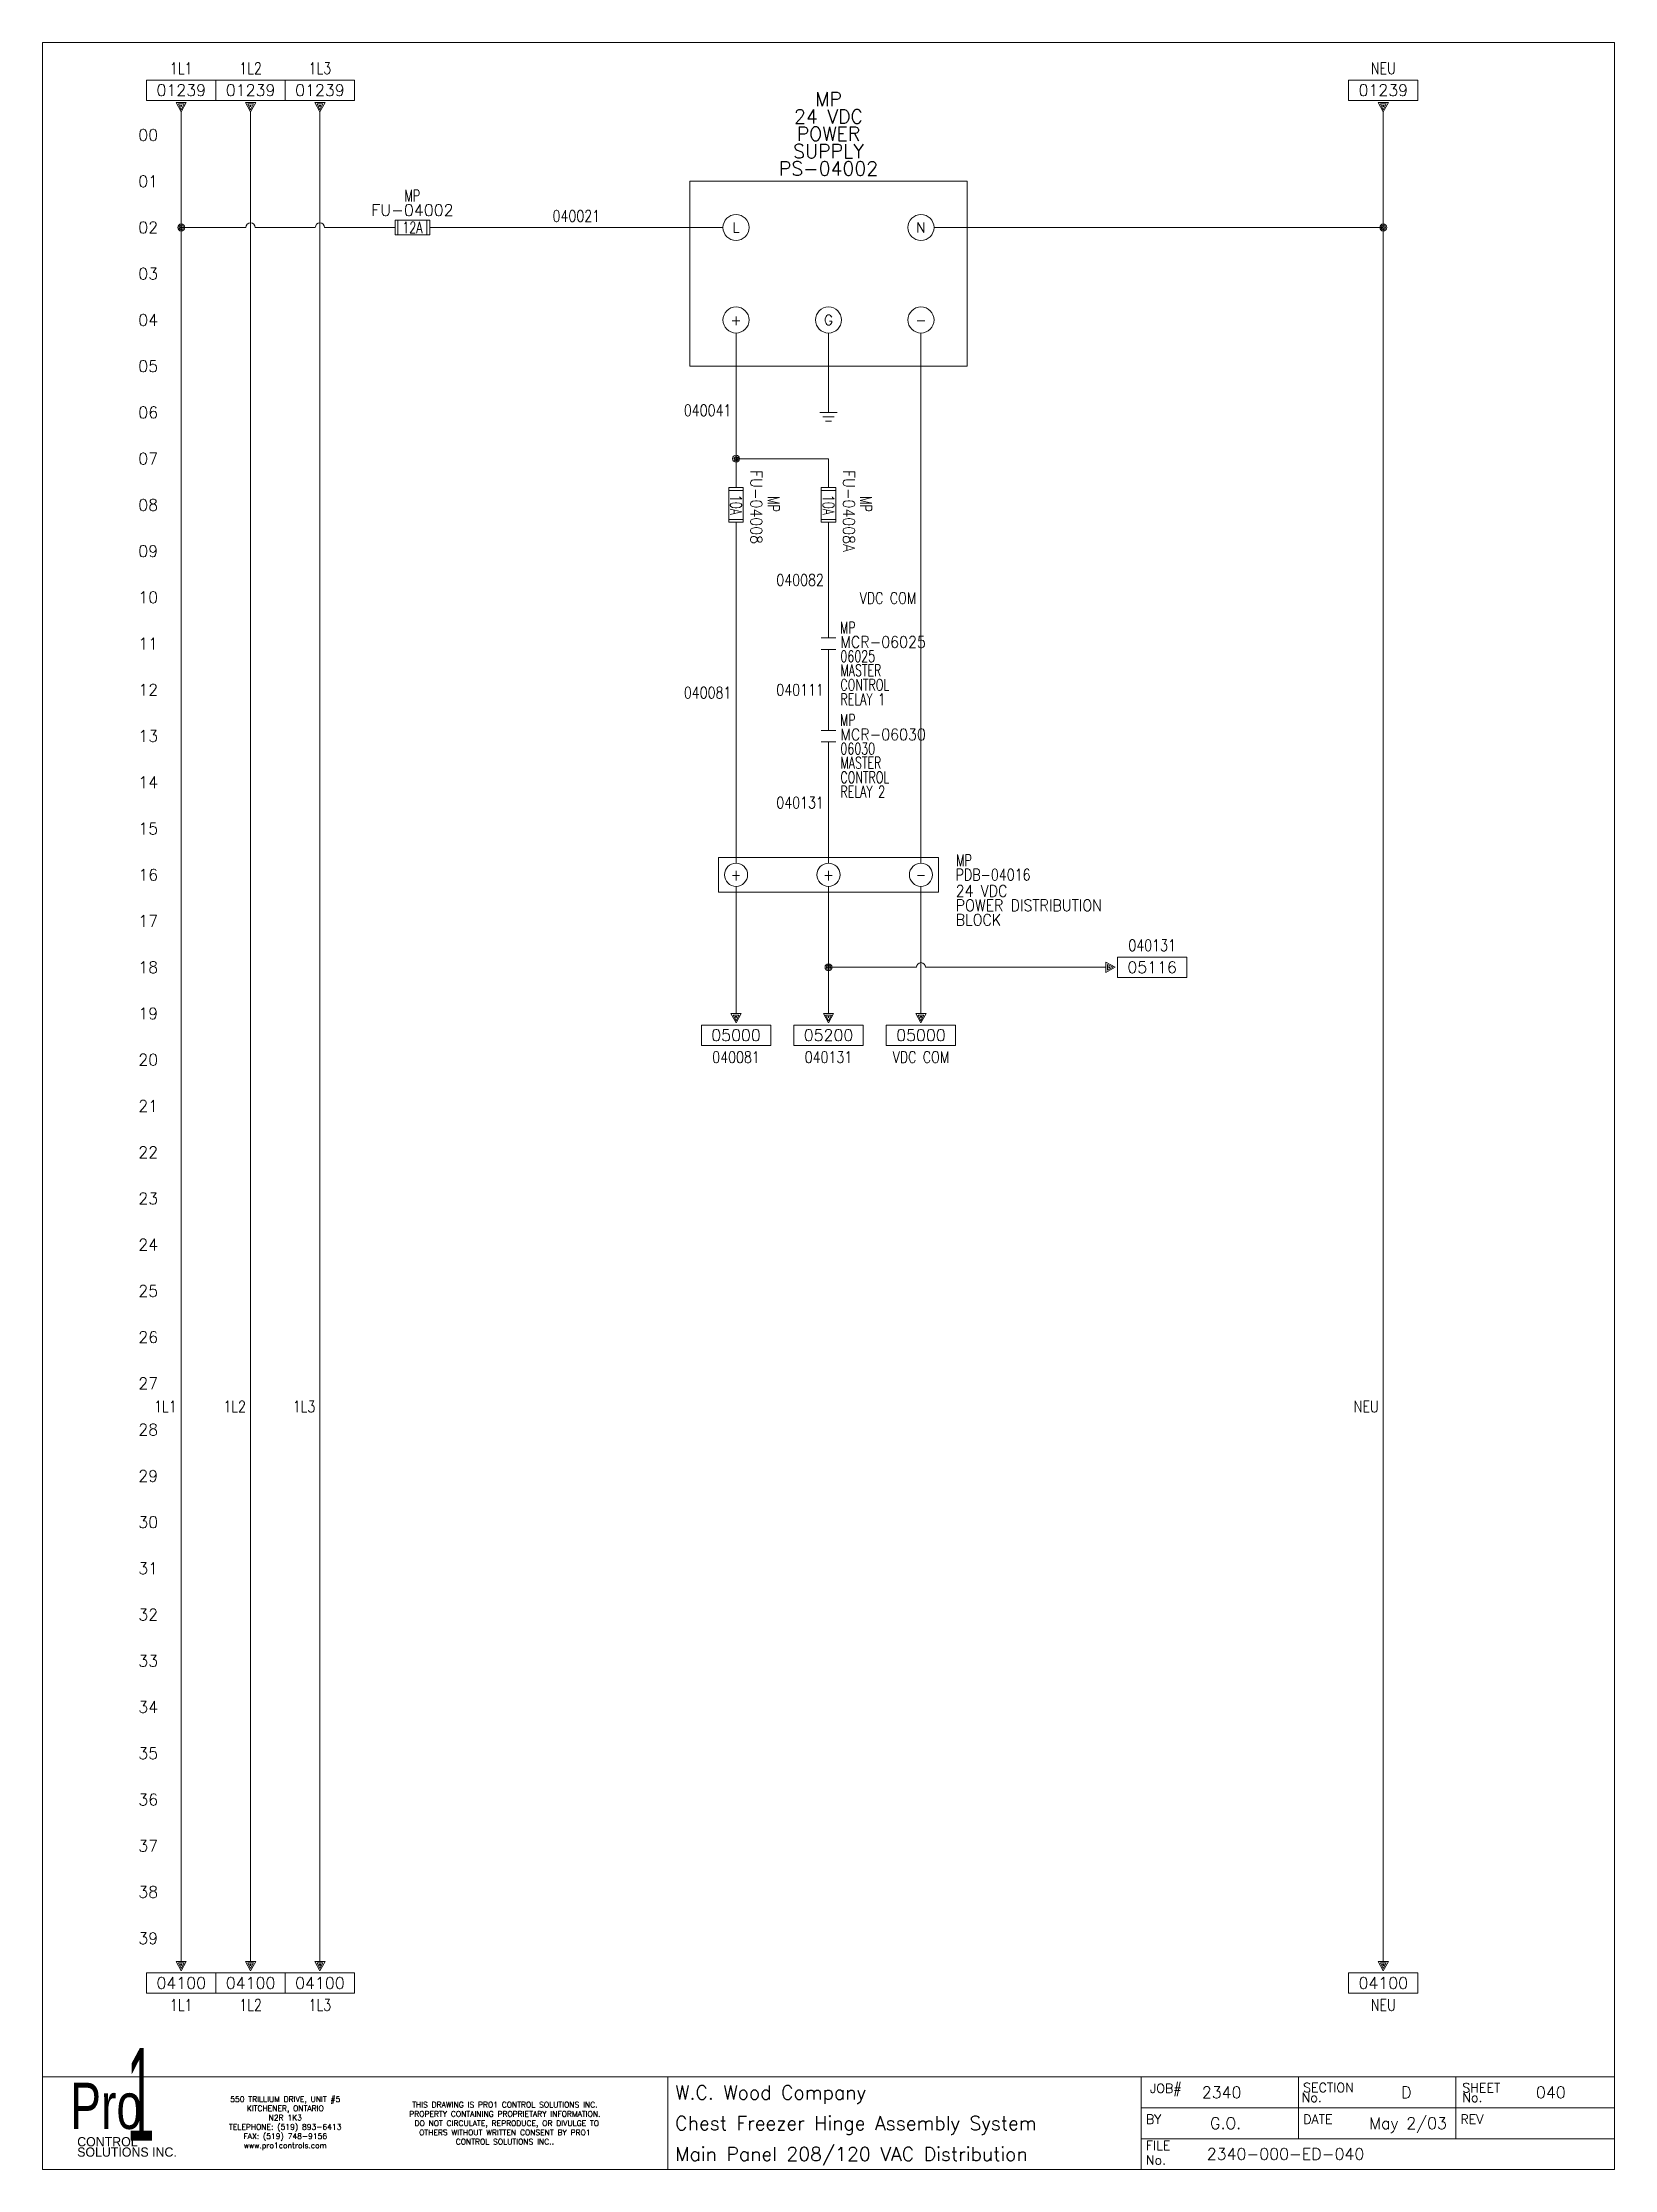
# Model space of a CAD drawing. Header units: inches. Extents: x 0 to 17, y 0 to 23.
import ezdxf
from ezdxf.enums import TextEntityAlignment as Align

# ---------------------------------------------------------------- set-up
doc = ezdxf.new("R2010")
doc.units = ezdxf.units.IN
doc.header["$MEASUREMENT"] = 0
doc.layers.get('0').update_dxf_attribs({"lineweight": 5})
for name, color, linetype, lineweight in [('_MULTI_WIRE', 9, 'Continuous', 5), ('BOARDER', 5, 'Continuous', 5), ('DESC', 1, 'Continuous', 5), ('DESCCHILD', 1, 'Continuous', 5), ('LOC', 252, 'Continuous', 5), ('MISC', 2, 'Continuous', 5), ('SYMS', 7, 'Continuous', 5), ('TAGS', 2, 'Continuous', 5), ('TERMS', 2, 'Continuous', 5), ('Title_Block_Info', 2, 'Continuous', 5), ('WIREFIXED', 3, 'Continuous', 5), ('WIRENO', 1, 'Continuous', 5), ('WIRES', 7, 'Continuous', 5), ('XREF', 1, 'Continuous', 5), ('XREFCHILD', 1, 'Continuous', 5)]:
    doc.layers.add(name, color=color, linetype=linetype, lineweight=lineweight)
doc.layers.add('WIRENO_DEST', color=1, linetype='Continuous')
doc.styles.add('SIVAN', font='sivan.TTF', dxfattribs={"height": 1})
doc.styles.add('STACCO', font='STAC222N.TTF', dxfattribs={"height": 1})
doc.styles.get("Standard").update_dxf_attribs({"font": 'romans.shx'})
doc.styles.add('WD', font='romans.shx')

# ---------------------------------------------------------------- blocks, each defined once
blk = doc.blocks.new('WD_MLRH')
at = {"color": 2, "style": 'WD'}
blk.add_attdef('RUNGFIRST', text='', height=0.125, dxfattribs=at).set_placement((-0.25, 0), align=Align.MIDDLE_RIGHT)
at = {"style": 'WD', "flags": 1}
for tag, p in [('RUNGHORV', (-0.25, -0.127)), ('RUNGDIST', (-0.25, -0.2)), ('RUNGCNT', (-0.25, -0.237)), ('RUNGINC', (-0.25, -0.163)), ('WIRE-START', (-0.25, -0.356)), ('WIRE-GSUF', (-0.25, -0.396)), ('PH3SPACE', (-0.25, -0.437)), ('WIREMODE', (-0.25, -0.281)), ('WIREFMT', (-0.25, -0.321))]:
    blk.add_attdef(tag, text='', height=0.025, dxfattribs=at).set_placement(p, align=Align.RIGHT)
blk = doc.blocks.new('HA2D2')
for p, q in [((0.375, 0.344), (-0.375, 0.344)), ((-0.375, 0.344), (-0.375, 0.125)), ((0.375, 0.125), (0.375, 0.344)), ((-0.375, 0.125), (0.375, 0.125)), ((0.055, 0.102), (-0.055, 0.102)), ((-0.055, 0.102), (0, 0)), ((0, 0.023), (-0.031, 0.086)), ((-0.031, 0.086), (0.031, 0.086)), ((0, 0.055), (-0.008, 0.07)), ((-0.008, 0.07), (0.008, 0.07)), ((0, 0), (0.055, 0.102)), ((0.031, 0.086), (0, 0.023)), ((0.008, 0.07), (0, 0.055))]:
    blk.add_line(p, q)
at = {"style": 'WD', "width": 0.8, "flags": 8}
for tag, p in [('DESC1', (0, 0.722)), ('WIRENO', (0, 0.534))]:
    blk.add_attdef(tag, text='', height=0.125, dxfattribs=at).set_placement(p, align=Align.TOP_CENTER)
at = {"style": 'WD'}
blk.add_attdef('XREF', text='', height=0.125, dxfattribs=at).set_placement((0, 0.172), align=Align.CENTER)
at = {"style": 'WD', "flags": 1}
for tag, p in [('X8TERM01', (0, 0)), ('SIGCODE', (0.088, 0.066))]:
    blk.add_attdef(tag, p, '', height=0.01, dxfattribs=at)
blk = doc.blocks.new('WD_WNV')
at = {"linetype": 'Continuous', "style": 'WD', "width": 0.8}
blk.add_attdef('WIRENO', text='', height=0.125, dxfattribs=at).set_placement((-0.05, 0), align=Align.MIDDLE_RIGHT)
blk = doc.blocks.new('HA2S4')
for p, q in [((-0.055, 0), (0.055, 0)), ((0, -0.102), (-0.055, 0)), ((0.055, 0), (0, -0.102)), ((0.375, -0.125), (-0.375, -0.125)), ((-0.375, -0.125), (-0.375, -0.344)), ((-0.031, -0.016), (0, -0.078)), ((0.031, -0.016), (-0.031, -0.016)), ((-0.008, -0.031), (0, -0.047)), ((0.008, -0.031), (-0.008, -0.031)), ((0, -0.078), (0.031, -0.016)), ((0, -0.047), (0.008, -0.031)), ((0.375, -0.344), (0.375, -0.125)), ((-0.375, -0.344), (0.375, -0.344))]:
    blk.add_line(p, q)
at = {"style": 'WD', "flags": 1}
for tag, p in [('X2TERM01', (0, 0)), ('SIGCODE', (0.088, -0.059))]:
    blk.add_attdef(tag, p, '', height=0.01, dxfattribs=at)
at = {"style": 'WD'}
blk.add_attdef('XREF', text='', height=0.125, dxfattribs=at).set_placement((0, -0.297), align=Align.CENTER)
at = {"style": 'WD', "width": 0.8, "flags": 8}
for tag, p in [('WIRENO', (0, -0.409)), ('DESC1', (0, -0.597))]:
    blk.add_attdef(tag, text='', height=0.125, dxfattribs=at).set_placement(p, align=Align.TOP_CENTER)
blk = doc.blocks.new('WDDOT')
for radius in [0.0375, 0.0234, 0.0116]:
    blk.add_circle((0, 0), radius)
blk = doc.blocks.new('HFU1')
for p, q in [((-0.188, -0.078), (-0.188, 0.078)), ((-0.188, 0.078), (0.188, 0.078)), ((-0.156, 0.078), (-0.156, -0.078)), ((0.156, 0.078), (0.156, -0.078)), ((0.188, 0.078), (0.188, -0.078)), ((0.188, -0.078), (-0.188, -0.078))]:
    blk.add_line(p, q)
at = {"style": 'WD', "width": 0.7}
for tag, p in [('INST', (0, 0.451)), ('LOC', (0, 0.281))]:
    blk.add_attdef(tag, text='', height=0.125, dxfattribs=at).set_placement(p, align=Align.CENTER)
at = {"style": 'WD'}
blk.add_attdef('TAG1', text='', height=0.125, dxfattribs=at).set_placement((0, 0.125), align=Align.CENTER)
at = {"linetype": 'Continuous', "style": 'WD', "flags": 9}
for tag, p in [('ASSYCODE', (0.157, 0.251)), ('MFG', (0.156, 0.083)), ('CAT', (0.156, 0.102))]:
    blk.add_attdef(tag, text='', height=0.01, dxfattribs=at).set_placement(p, align=Align.CENTER)
at = {"style": 'WD', "width": 0.7}
blk.add_attdef('RATING1', text='', height=0.125, dxfattribs=at).set_placement((0, 0), align=Align.MIDDLE_CENTER)
at = {"style": 'WD'}
for tag, p, flags in [('X4TERM01', (-0.188, 0), 1), ('FAMILY', (0.129, 0.108), 9), ('X1TERM02', (0.188, 0), 1)]:
    blk.add_attdef(tag, p, '', height=0.01, dxfattribs=dict(at, flags=flags))
for tag, p in [('X2LINK', (0, 0.109)), ('X8LINK', (0, -0.109))]:
    blk.add_attdef(tag, p, '', height=0.01, dxfattribs=at)
at = {"linetype": 'Continuous', "style": 'WD', "flags": 8}
blk.add_attdef('TERM01', text='', height=0.125, dxfattribs=at).set_placement((-0.25, -0.031), align=Align.TOP_RIGHT)
blk.add_attdef('TERM02', text='', height=0.125, dxfattribs=at).set_placement((0.25, -0.031), align=Align.TOP_LEFT)
blk = doc.blocks.new('VGND2')
for p, q in [((0.09375, 0), (-0.09375, 0)), ((-0.0625, -0.046875), (0.0625, -0.046875)), ((-0.03125, -0.09375), (0.03125, -0.09375))]:
    blk.add_line(p, q)
at = {"style": 'WD', "flags": 1}
blk.add_attdef('X2TERM01', (0, 0), '', height=0.01, dxfattribs=at)
blk = doc.blocks.new('HPS11_24VDC_1PH_POWER_SUPPLY')
at = {"linetype": 'Continuous'}
blk.add_lwpolyline([(-1.5, 0.5), (1.5, 0.5), (1.5, -1.5), (-1.5, -1.5)], close=True, dxfattribs=at)
for centre in [(-1, 0), (1, 0), (-1, -1), (0, -1), (1, -1)]:
    blk.add_circle(centre, 0.141)
at = {"style": 'WD'}
for tag, p in [('LOC', (0, 1.312)), ('DESC1', (0, 1.125)), ('DESC2', (0, 0.938)), ('DESC3', (0, 0.75)), ('TAG1', (0, 0.562))]:
    blk.add_attdef(tag, text='', height=0.15, dxfattribs=at).set_placement(p, align=Align.CENTER)
blk.add_attdef('INST', (-0.25, 0.25), '', height=0.15, dxfattribs=at)
at = {"linetype": 'Continuous', "style": 'WD'}
for tag, p in [('TERM01', (-1, 0)), ('TERM05', (1, 0)), ('TERM02', (-1, -1)), ('TERM03', (0, -1)), ('TERM04', (1, -1))]:
    blk.add_attdef(tag, text='', height=0.109, dxfattribs=at).set_placement(p, align=Align.MIDDLE)
at = {"style": 'WD', "flags": 1}
for tag, p, height in [('X4TERM01', (-1.141, 0), 0.015), ('X2TERM01', (-1, 0.141), 0.015), ('X2TERM05', (1, 0.141), 0.015), ('X1TERM05', (1.141, 0), 0.015), ('FAMILY', (-0.062, -0.312), 0.01), ('MFG', (-0.062, -0.375), 0.01), ('CAT', (-0.062, -0.438), 0.01), ('ASSYCODE', (-0.062, -0.5), 0.01), ('X4TERM02', (-1.141, -1), 0.015), ('X8TERM02', (-1, -1.141), 0.015), ('X8TERM03', (0, -1.141), 0.015), ('X8TERM04', (1, -1.141), 0.015), ('X1TERM04', (1.141, -1), 0.015)]:
    blk.add_attdef(tag, p, '', height=height, dxfattribs=at)
blk = doc.blocks.new('VFU1')
for p, q in [((-0.078, -0.188), (-0.078, 0.188)), ((-0.078, 0.188), (0.078, 0.188)), ((-0.078, 0.156), (0.078, 0.156)), ((0.078, 0.188), (0.078, -0.188)), ((-0.078, -0.156), (0.078, -0.156)), ((0.078, -0.188), (-0.078, -0.188))]:
    blk.add_line(p, q)
at = {"linetype": 'Continuous', "style": 'WD'}
for tag, height, flags, p in [('TERM01', 0.125, 8, (-0.055, 0.207)), ('MFG', 0.01, 9, (-0.08, -0.088)), ('CAT', 0.01, 9, (-0.08, -0.073))]:
    blk.add_attdef(tag, text='', height=height, dxfattribs=dict(at, flags=flags)).set_placement(p, align=Align.RIGHT)
at = {"style": 'WD'}
for tag, p, width in [('INST', (0.281, 0.263), 0.7), ('TAG1', (0.158, -0.061), 0.9), ('LOC', (0.281, 0.094), 0.7)]:
    blk.add_attdef(tag, p, '', height=0.125, dxfattribs=dict(at, width=width))
at = {"color": 7, "style": 'WD'}
for tag, p in [('X4LINK', (-0.125, 0)), ('X1LINK', (0.141, 0))]:
    blk.add_attdef(tag, p, '', height=0.01, dxfattribs=at)
at = {"style": 'WD', "width": 0.7}
blk.add_attdef('RATING1', text='', height=0.125, rotation=90, dxfattribs=at).set_placement((0, 0), align=Align.MIDDLE_CENTER)
at = {"color": 7, "style": 'WD', "flags": 1}
for tag, p in [('X2TERM01', (0, 0.188)), ('X8TERM02', (0, -0.188))]:
    blk.add_attdef(tag, p, '', height=0.01, dxfattribs=at)
at = {"linetype": 'Continuous', "style": 'WD', "flags": 8}
blk.add_attdef('TERM02', text='', height=0.125, dxfattribs=at).set_placement((-0.041, -0.213), align=Align.TOP_RIGHT)
at = {"linetype": 'Continuous', "style": 'WD', "flags": 9}
blk.add_attdef('ASSYCODE', text='', height=0.01, dxfattribs=at).set_placement((-0.098, -0.108), align=Align.CENTER)
at = {"style": 'WD', "flags": 9}
blk.add_attdef('FAMILY', text='', height=0.01, dxfattribs=at).set_placement((-0.08, -0.036), align=Align.RIGHT)
blk = doc.blocks.new('VDB13100')
for p, q in [((-0.188, 0.188), (2.188, 0.188)), ((-0.188, -0.188), (-0.188, 0.188)), ((2.188, 0.188), (2.188, -0.188)), ((2.188, -0.188), (-0.188, -0.188))]:
    blk.add_line(p, q)
at = {"layer": 'SYMS'}
for centre in [(0, 0), (1, 0), (2, 0)]:
    blk.add_circle(centre, 0.125, dxfattribs=at)
at = {"style": 'WD'}
for tag, p, width in [('INST', (2.381, 0.263), 0.7), ('TAG1', (2.375, -0.062), 0.8), ('LOC', (2.381, 0.094), 0.7), ('DESC1', (2.376, -0.237), 0.9), ('DESC2', (2.376, -0.393), 0.9), ('DESC3', (2.376, -0.549), 0.9)]:
    blk.add_attdef(tag, p, '', height=0.125, dxfattribs=dict(at, width=width))
at = {"linetype": 'Continuous', "style": 'WD', "width": 0.8, "flags": 8}
for tag, p in [('TERM01', (0, 0)), ('TERM02', (1, 0)), ('TERM03', (2, 0))]:
    blk.add_attdef(tag, text='', height=0.125, dxfattribs=at).set_placement(p, align=Align.MIDDLE_CENTER)
at = {"style": 'WD', "flags": 1}
for tag, p in [('X4TERM01', (-0.125, 0)), ('X2TERM01', (0, 0.125)), ('X2TERM02', (1, 0.125)), ('X2TERM03', (2, 0.125)), ('X1TERM03', (2.125, 0)), ('X8TERM01', (0, -0.125)), ('X8TERM02', (1, -0.125)), ('X8TERM03', (2, -0.125))]:
    blk.add_attdef(tag, p, '', height=0.01, dxfattribs=at)
at = {"linetype": 'Continuous', "style": 'WD', "flags": 9}
blk.add_attdef('ASSYCODE', text='', height=0.01, dxfattribs=at).set_placement((2.375, -0.14), align=Align.CENTER)
at = {"style": 'WD', "flags": 9}
blk.add_attdef('FAMILY', text='', height=0.01, dxfattribs=at).set_placement((2.37, -0.095), align=Align.CENTER)
at = {"linetype": 'Continuous', "style": 'WD', "flags": 1}
for tag, p in [('MFG', (2.375, -0.124)), ('CAT', (2.375, -0.106))]:
    blk.add_attdef(tag, text='', height=0.01, dxfattribs=at).set_placement(p, align=Align.MIDDLE)
blk = doc.blocks.new('VMS21')
at = {"linetype": 'Continuous'}
for p, q in [((-0.08, 0.062), (0.08, 0.062)), ((-0.08, -0.062), (0.08, -0.062))]:
    blk.add_line(p, q, dxfattribs=at)
at = {"linetype": 'Continuous', "style": 'WD', "width": 0.9, "flags": 8}
blk.add_attdef('TERM01', text='', height=0.125, dxfattribs=at).set_placement((-0.031, 0.125), align=Align.RIGHT)
at = {"style": 'WD'}
for tag, p, width in [('INST', (0.125, 0.281), 0.7), ('LOC', (0.125, 0.111), 0.7), ('TAG2', (0.127, -0.045), 0.9), ('XREF', (0.129, -0.199), 0.7), ('DESC1', (0.129, -0.351), 0.7), ('DESC2', (0.129, -0.508), 0.7), ('DESC3', (0.129, -0.664), 0.7)]:
    blk.add_attdef(tag, p, '', height=0.125, dxfattribs=dict(at, width=width))
for tag, p, flags in [('FAMILY', (-0.181, 0.003), 9), ('CONTACT', (-0.181, -0.014), 1)]:
    blk.add_attdef(tag, p, '', height=0.01, dxfattribs=dict(at, flags=flags))
at = {"color": 7, "style": 'WD'}
for tag, p in [('X4LINK', (-0.141, 0)), ('X1LINK', (0.125, 0))]:
    blk.add_attdef(tag, p, '', height=0.01, dxfattribs=at)
at = {"color": 7, "style": 'WD', "flags": 1}
for tag, p in [('X2TERM01', (0, 0.062)), ('X8TERM02', (0, -0.062))]:
    blk.add_attdef(tag, p, '', height=0.01, dxfattribs=at)
at = {"linetype": 'Continuous', "style": 'WD', "width": 0.9, "flags": 8}
blk.add_attdef('TERM02', text='', height=0.125, dxfattribs=at).set_placement((-0.031, -0.125), align=Align.TOP_RIGHT)
blk = doc.blocks.new('WD_WNH')
at = {"linetype": 'Continuous', "style": 'WD', "width": 0.8}
blk.add_attdef('WIRENO', text='', height=0.125, dxfattribs=at).set_placement((0, 0.0625), align=Align.CENTER)
blk = doc.blocks.new('TB_P')
at = {"color": 5}
blk.add_line((6.764, 0), (6.764, 1), dxfattribs=at)
at = {"color": 5, "linetype": 'Continuous'}
blk.add_line((15.283, 1), (15.283, 0.667), dxfattribs=at)
blk.add_lwpolyline([(0, 0), (17, 0), (17, 23), (0, 23)], close=True, dxfattribs=at)
at = {"layer": 'BOARDER', "linetype": 'Continuous'}
for p, q in [((0, 1), (17, 1)), ((0, 1), (0, 0)), ((11.882, 1), (11.882, 0.667)), ((11.882, 1), (11.882, 0)), ((11.882, 1), (11.882, 0)), ((11.882, 1), (11.882, 0)), ((13.583, 1), (13.583, 0.667)), ((11.882, 0.667), (17, 0.667)), ((13.583, 0.667), (13.583, 0.333)), ((15.283, 0.667), (15.283, 0.333)), ((11.882, 0.333), (17, 0.333))]:
    blk.add_line(p, q, dxfattribs=at)
at = {"color": 5, "char_height": 0.06, "attachment_point": 5, "style": 'WD'}
for s, insert, width in [('550 TRILLIUM DRIVE, UNIT #5\\PKITCHENER, ONTARIO\\PN2R 1K3\\PTELEPHONE: (519) 893-6413\\PFAX: (519) 748-9156\\Pwww.pro1controls.com', (2.625, 0.5), 1.804), ('THIS DRAWING IS PRO1 CONTROL SOLUTIONS INC. PROPERTY CONTAINING PROPRIETARY INFORMATION.  DO NOT CIRCULATE, REPRODUCE, OR DIVULGE TO OTHERS WITHOUT WRITTEN CONSENT BY PRO1 CONTROL SOLUTIONS INC..', (5, 0.5), 2.264)]:
    blk.add_mtext(s, dxfattribs=dict(at, insert=insert, width=width))
at = {"color": 2, "linetype": 'Continuous', "style": 'WD', "flags": 1}
for tag, p in [('REV1_NO', (1.734, 3.29)), ('REV1_BY', (7.303, 3.29)), ('REV1_DATE', (9.562, 3.29)), ('REV2_NO', (1.734, 3.04)), ('REV2_BY', (7.303, 3.04)), ('REV2_DATE', (9.562, 3.04)), ('REV3_NO', (1.734, 2.79)), ('REV3_BY', (7.303, 2.79)), ('REV3_DATE', (9.562, 2.79)), ('REV4_NO', (1.734, 2.54)), ('REV4_BY', (7.303, 2.54)), ('REV4_DATE', (9.562, 2.54)), ('REV5_NO', (1.734, 2.29)), ('REV5_BY', (7.303, 2.29)), ('REV5_DATE', (9.562, 2.29)), ('REV6_NO', (1.734, 2.04)), ('REV6_BY', (7.303, 2.04)), ('REV6_DATE', (9.562, 2.04)), ('REV7_NO', (1.734, 1.79)), ('REV7_BY', (7.303, 1.79)), ('REV7_DATE', (9.562, 1.79)), ('REV8_NO', (1.734, 1.54)), ('REV8_BY', (7.303, 1.54)), ('REV8_DATE', (9.562, 1.54)), ('REV9_NO', (1.734, 1.29)), ('REV9_BY', (7.303, 1.29)), ('REV9_DATE', (9.562, 1.29))]:
    blk.add_attdef(tag, text='', height=0.15, dxfattribs=at).set_placement(p, align=Align.MIDDLE_CENTER)
for tag, p in [('REV1_CHANGE', (2.292, 3.29)), ('REV2_CHANGE', (2.292, 3.04)), ('REV3_CHANGE', (2.292, 2.79)), ('REV4_CHANGE', (2.292, 2.54)), ('REV5_CHANGE', (2.292, 2.29)), ('REV6_CHANGE', (2.292, 2.04)), ('REV7_CHANGE', (2.292, 1.79)), ('REV8_CHANGE', (2.292, 1.54)), ('REV9_CHANGE', (2.292, 1.29))]:
    blk.add_attdef(tag, text='', height=0.15, dxfattribs=at).set_placement(p, align=Align.MIDDLE_LEFT)
at = {"layer": 'BOARDER', "lineweight": 0}
for s, height, style, width, p in [('1', 1, 'SIVAN', 0.4, (1.062, 0.812)), ('Pro', 0.5, 'STACCO', 0.75, (0.688, 0.688))]:
    blk.add_text(s, height=height, dxfattribs=dict(at, style=style, width=width)).set_placement(p, align=Align.MIDDLE_CENTER)
at = {"layer": 'BOARDER', "linetype": 'Continuous', "style": 'WD'}
for s, p in [('JOB#', (11.976, 0.827)), ('SECTION', (13.633, 0.835)), ('SHEET', (15.354, 0.834)), ('No.', (13.617, 0.729)), ('No.', (15.354, 0.729)), ('BY', (11.933, 0.493)), ('DATE', (13.634, 0.493)), ('REV', (15.334, 0.493)), ('FILE', (11.932, 0.21)), ('No.', (11.932, 0.052))]:
    blk.add_text(s, height=0.1, dxfattribs=at).set_placement(p)
at = {"layer": 'BOARDER', "lineweight": 0, "style": 'STACCO'}
for s, p in [('SOLUTIONS INC.', (0.375, 0.188)), ('CONTROL', (0.375, 0.3))]:
    blk.add_text(s, height=0.1, dxfattribs=at).set_placement(p, align=Align.MIDDLE_LEFT)
at = {"layer": 'Title_Block_Info', "ltscale": 0.1}
for tag, p in [('CUSTOMER', (6.842, 0.833)), ('JOB DESCRIPTION LINE', (6.842, 0.5)), ('DRAWING DESCRIPTION', (6.842, 0.167))]:
    blk.add_attdef(tag, text='', height=0.15, dxfattribs=at).set_placement(p, align=Align.MIDDLE_LEFT)
at = {"layer": 'Title_Block_Info', "ltscale": 0.1, "style": 'WD'}
for tag, p in [('JOB #', (12.752, 0.833)), ('SEC. NO.', (14.75, 0.833)), ('SHT. NO.', (16.312, 0.833)), ('NAME', (12.795, 0.5)), ('REV', (16.194, 0.5))]:
    blk.add_attdef(tag, text='', height=0.125, dxfattribs=at).set_placement(p, align=Align.MIDDLE_CENTER)
blk.add_attdef('DATE', text='', height=0.125, dxfattribs=at).set_placement((15.188, 0.5), align=Align.MIDDLE_RIGHT)
blk.add_attdef('FILE NUMBER', text='', height=0.125, dxfattribs=at).set_placement((12.591, 0.167), align=Align.MIDDLE_LEFT)
blk = doc.blocks.new('HA2S1')
for p, q in [((0, -0.055), (0, 0.055)), ((0, 0.055), (0.102, 0)), ((0.102, 0), (0, -0.055)), ((0.078, 0), (0.016, 0.031)), ((0.016, 0.031), (0.016, -0.031)), ((0.016, -0.031), (0.078, 0)), ((0.047, 0), (0.031, 0.008)), ((0.031, 0.008), (0.031, -0.008)), ((0.031, -0.008), (0.047, 0)), ((0.125, 0.109), (0.125, -0.109)), ((0.875, 0.109), (0.125, 0.109)), ((0.875, -0.109), (0.875, 0.109)), ((0.125, -0.109), (0.875, -0.109))]:
    blk.add_line(p, q)
at = {"style": 'WD', "width": 0.8, "flags": 8}
for tag, p in [('WIRENO', (0.5, 0.3)), ('DESC1', (0.5, -0.169))]:
    blk.add_attdef(tag, text='', height=0.125, dxfattribs=at).set_placement(p, align=Align.TOP_CENTER)
at = {"style": 'WD', "flags": 1}
for tag, p in [('X4TERM01', (0, 0)), ('SIGCODE', (0.026, 0.066))]:
    blk.add_attdef(tag, p, '', height=0.01, dxfattribs=at)
at = {"style": 'WD'}
blk.add_attdef('XREF', text='', height=0.125, dxfattribs=at).set_placement((0.5, -0.063), align=Align.CENTER)

msp = doc.modelspace()

# ---------------------------------------------------------------- linework, layer by layer
at = {"layer": '_MULTI_WIRE'}
msp.add_line((8.5, 19.859), (8.5, 19), dxfattribs=at)
at = {"layer": 'WIRES'}
for p, q in [((1.5, 22.25), (1.5, 2.25)), ((2.25, 22.25), (2.25, 2.25)), ((3, 22.25), (3, 2.25)), ((14.5, 22.25), (14.5, 2.25)), ((1.5, 21), (2.2, 21)), ((2.3, 21), (2.95, 21)), ((3.05, 21), (3.812, 21)), ((4.188, 21), (7.359, 21)), ((9.641, 21), (14.5, 21)), ((7.5, 19.859), (7.5, 18.188)), ((9.5, 19.859), (9.5, 14.125)), ((7.5, 18.5), (8.5, 18.5)), ((8.5, 18.5), (8.5, 18.188)), ((7.5, 17.812), (7.5, 14.125)), ((8.5, 17.812), (8.5, 16.562)), ((8.5, 16.438), (8.5, 15.562)), ((8.5, 15.438), (8.5, 14.125)), ((7.5, 13.875), (7.5, 12.5)), ((8.5, 13.875), (8.5, 12.5)), ((9.5, 13.875), (9.5, 12.5)), ((8.5, 13), (9.45, 13)), ((9.55, 13), (11.5, 13))]:
    msp.add_line(p, q, dxfattribs=at)
for centre in [(2.25, 21), (3, 21), (9.5, 13)]:
    msp.add_arc(centre, 0.05, 0, 180, dxfattribs=at)

# ---------------------------------------------------------------- block references
ref = msp.add_blockref('TB_P', (0, 0))
ref.add_attrib('CUSTOMER', 'W.C. Wood Company', dxfattribs={"layer": 'MISC', "ltscale": 0.1, "height": 0.15}).set_placement((6.842, 0.833), align=Align.MIDDLE_LEFT)
ref.add_attrib('JOB DESCRIPTION LINE', 'Chest Freezer Hinge Assembly System', dxfattribs={"layer": 'MISC', "ltscale": 0.1, "height": 0.15}).set_placement((6.842, 0.5), align=Align.MIDDLE_LEFT)
ref.add_attrib('DRAWING DESCRIPTION', 'Main Panel 208/120 VAC Distribution', dxfattribs={"layer": 'MISC', "ltscale": 0.1, "height": 0.15}).set_placement((6.842, 0.167), align=Align.MIDDLE_LEFT)
ref.add_attrib('JOB #', '2340', dxfattribs={"layer": 'MISC', "ltscale": 0.1, "height": 0.125, "style": 'WD'}).set_placement((12.752, 0.833), align=Align.MIDDLE_CENTER)
ref.add_attrib('SEC. NO.', 'D', dxfattribs={"layer": 'MISC', "ltscale": 0.1, "height": 0.125, "style": 'WD'}).set_placement((14.75, 0.833), align=Align.MIDDLE_CENTER)
ref.add_attrib('SHT. NO.', '040', dxfattribs={"layer": 'MISC', "ltscale": 0.1, "height": 0.125, "style": 'WD'}).set_placement((16.312, 0.833), align=Align.MIDDLE_CENTER)
ref.add_attrib('FILE NUMBER', '2340-000-ED-040', dxfattribs={"layer": 'MISC', "ltscale": 0.1, "height": 0.125, "style": 'WD'}).set_placement((12.591, 0.167), align=Align.MIDDLE_LEFT)
ref.add_attrib('NAME', 'G.O.', dxfattribs={"layer": 'MISC', "ltscale": 0.1, "height": 0.125, "style": 'WD'}).set_placement((12.795, 0.5), align=Align.MIDDLE_CENTER)
ref.add_attrib('DATE', 'May 2/03', dxfattribs={"layer": 'MISC', "ltscale": 0.1, "height": 0.125, "style": 'WD'}).set_placement((15.188, 0.5), align=Align.MIDDLE_RIGHT)
msp.add_blockref('WD_MLRH', (1.5, 22)).add_auto_attribs({'RUNGFIRST': '00'})
at = {"layer": 'SYMS'}
ref = msp.add_blockref('HA2D2', (1.5, 22.25), dxfattribs=at)
ref.add_attrib('XREF', '01239', dxfattribs={"layer": 'XREF', "height": 0.125, "style": 'WD'}).set_placement((1.5, 22.422), align=Align.CENTER)
ref.add_attrib('WIRENO', '1L1', dxfattribs={"layer": 'WIRENO_DEST', "height": 0.125, "style": 'WD', "width": 0.8, "flags": 8}).set_placement((1.5, 22.784), align=Align.TOP_CENTER)
ref = msp.add_blockref('HA2D2', (2.25, 22.25), dxfattribs=at)
ref.add_attrib('XREF', '01239', dxfattribs={"layer": 'XREF', "height": 0.125, "style": 'WD'}).set_placement((2.25, 22.422), align=Align.CENTER)
ref.add_attrib('WIRENO', '1L2', dxfattribs={"layer": 'WIRENO_DEST', "height": 0.125, "style": 'WD', "width": 0.8, "flags": 8}).set_placement((2.25, 22.784), align=Align.TOP_CENTER)
ref = msp.add_blockref('HA2D2', (3, 22.25), dxfattribs=at)
ref.add_attrib('XREF', '01239', dxfattribs={"layer": 'XREF', "height": 0.125, "style": 'WD'}).set_placement((3, 22.422), align=Align.CENTER)
ref.add_attrib('WIRENO', '1L3', dxfattribs={"layer": 'WIRENO_DEST', "height": 0.125, "style": 'WD', "width": 0.8, "flags": 8}).set_placement((3, 22.784), align=Align.TOP_CENTER)
ref = msp.add_blockref('HA2D2', (14.5, 22.25), dxfattribs=at)
ref.add_attrib('XREF', '01239', dxfattribs={"layer": 'XREF', "height": 0.125, "style": 'WD'}).set_placement((14.5, 22.422), align=Align.CENTER)
ref.add_attrib('WIRENO', 'NEU', dxfattribs={"layer": 'WIRENO_DEST', "height": 0.125, "style": 'WD', "width": 0.8, "flags": 8}).set_placement((14.5, 22.784), align=Align.TOP_CENTER)
ref = msp.add_blockref('HPS11_24VDC_1PH_POWER_SUPPLY', (8.5, 21), dxfattribs=at)
ref.add_attrib('TAG1', 'PS-04002', dxfattribs={"layer": 'TAGS', "height": 0.15, "style": 'WD'}).set_placement((8.5, 21.562), align=Align.CENTER)
ref.add_attrib('DESC3', 'SUPPLY', dxfattribs={"layer": 'DESC', "height": 0.15, "style": 'WD'}).set_placement((8.5, 21.75), align=Align.CENTER)
ref.add_attrib('DESC2', 'POWER', dxfattribs={"layer": 'DESC', "height": 0.15, "style": 'WD'}).set_placement((8.5, 21.938), align=Align.CENTER)
ref.add_attrib('DESC1', '24 VDC', dxfattribs={"layer": 'DESC', "height": 0.15, "style": 'WD'}).set_placement((8.5, 22.125), align=Align.CENTER)
ref.add_attrib('LOC', 'MP', dxfattribs={"layer": 'LOC', "height": 0.15, "style": 'WD'}).set_placement((8.5, 22.312), align=Align.CENTER)
ref.add_attrib('TERM01', 'L', dxfattribs={"layer": 'TERMS', "linetype": 'Continuous', "height": 0.109, "style": 'WD'}).set_placement((7.5, 21), align=Align.MIDDLE)
ref.add_attrib('TERM02', '+', dxfattribs={"layer": 'TERMS', "linetype": 'Continuous', "height": 0.109, "style": 'WD'}).set_placement((7.5, 20), align=Align.MIDDLE)
ref.add_attrib('TERM03', 'G', dxfattribs={"layer": 'TERMS', "linetype": 'Continuous', "height": 0.109, "style": 'WD'}).set_placement((8.5, 20), align=Align.MIDDLE)
ref.add_attrib('TERM04', '-', dxfattribs={"layer": 'TERMS', "linetype": 'Continuous', "height": 0.109, "style": 'WD'}).set_placement((9.5, 20), align=Align.MIDDLE)
ref.add_attrib('TERM05', 'N', dxfattribs={"layer": 'TERMS', "linetype": 'Continuous', "height": 0.109, "style": 'WD'}).set_placement((9.5, 21), align=Align.MIDDLE)
ref = msp.add_blockref('HFU1', (4, 21), dxfattribs=at)
ref.add_attrib('TAG1', 'FU-04002', dxfattribs={"layer": 'TAGS', "height": 0.125, "style": 'WD'}).set_placement((4, 21.125), align=Align.CENTER)
ref.add_attrib('LOC', 'MP', dxfattribs={"layer": 'LOC', "height": 0.125, "style": 'WD', "width": 0.7}).set_placement((4, 21.281), align=Align.CENTER)
ref.add_attrib('RATING1', '12A', dxfattribs={"layer": 'MISC', "height": 0.125, "style": 'WD', "width": 0.7}).set_placement((4, 21), align=Align.MIDDLE_CENTER)
for name, p in [('WDDOT', (1.5, 21)), ('WDDOT', (14.5, 21)), ('VGND2', (8.5, 19)), ('WDDOT', (7.5, 18.5)), ('WDDOT', (8.5, 13))]:
    msp.add_blockref(name, p, dxfattribs=at)
ref = msp.add_blockref('VFU1', (7.5, 18), dxfattribs=at)
ref.add_attrib('RATING1', '10A', dxfattribs={"layer": 'MISC', "height": 0.125, "rotation": 270, "style": 'WD', "width": 0.7}).set_placement((7.5, 18), align=Align.MIDDLE_CENTER)
ref.add_attrib('LOC', 'MP', (7.844, 18.094), dxfattribs={"layer": 'LOC', "height": 0.125, "rotation": 270, "style": 'WD', "width": 0.7})
ref.add_attrib('TAG1', 'FU-04008', (7.658, 18.377), dxfattribs={"layer": 'TAGS', "height": 0.125, "rotation": 270, "style": 'WD', "width": 0.9})
ref = msp.add_blockref('VFU1', (8.5, 18), dxfattribs=at)
ref.add_attrib('RATING1', '10A', dxfattribs={"layer": 'MISC', "height": 0.125, "rotation": 270, "style": 'WD', "width": 0.7}).set_placement((8.5, 18), align=Align.MIDDLE_CENTER)
ref.add_attrib('LOC', 'MP', (8.844, 18.094), dxfattribs={"layer": 'LOC', "height": 0.125, "rotation": 270, "style": 'WD', "width": 0.7})
ref.add_attrib('TAG1', 'FU-04008A', (8.658, 18.377), dxfattribs={"layer": 'TAGS', "height": 0.125, "rotation": 270, "style": 'WD', "width": 0.9})
ref = msp.add_blockref('VMS21', (8.5, 16.5), dxfattribs=at)
ref.add_attrib('TAG2', 'MCR-06025', (8.627, 16.455), dxfattribs={"layer": 'TAGS', "height": 0.125, "style": 'WD', "width": 0.9})
ref.add_attrib('DESC1', 'MASTER', (8.629, 16.149), dxfattribs={"layer": 'DESCCHILD', "height": 0.125, "style": 'WD', "width": 0.7})
ref.add_attrib('DESC2', 'CONTROL', (8.629, 15.992), dxfattribs={"layer": 'DESCCHILD', "height": 0.125, "style": 'WD', "width": 0.7})
ref.add_attrib('XREF', '06025', (8.629, 16.301), dxfattribs={"layer": 'XREFCHILD', "height": 0.125, "style": 'WD', "width": 0.7})
ref.add_attrib('LOC', 'MP', (8.625, 16.611), dxfattribs={"layer": 'LOC', "height": 0.125, "style": 'WD', "width": 0.7})
ref.add_attrib('DESC3', 'RELAY 1', (8.629, 15.836), dxfattribs={"layer": 'DESCCHILD', "height": 0.125, "style": 'WD', "width": 0.7})
ref = msp.add_blockref('VMS21', (8.5, 15.5), dxfattribs=at)
ref.add_attrib('TAG2', 'MCR-06030', (8.627, 15.455), dxfattribs={"layer": 'TAGS', "height": 0.125, "style": 'WD', "width": 0.9})
ref.add_attrib('DESC1', 'MASTER', (8.629, 15.149), dxfattribs={"layer": 'DESCCHILD', "height": 0.125, "style": 'WD', "width": 0.7})
ref.add_attrib('DESC2', 'CONTROL', (8.629, 14.992), dxfattribs={"layer": 'DESCCHILD', "height": 0.125, "style": 'WD', "width": 0.7})
ref.add_attrib('XREF', '06030', (8.629, 15.301), dxfattribs={"layer": 'XREFCHILD', "height": 0.125, "style": 'WD', "width": 0.7})
ref.add_attrib('LOC', 'MP', (8.625, 15.611), dxfattribs={"layer": 'LOC', "height": 0.125, "style": 'WD', "width": 0.7})
ref.add_attrib('DESC3', 'RELAY 2', (8.629, 14.836), dxfattribs={"layer": 'DESCCHILD', "height": 0.125, "style": 'WD', "width": 0.7})
ref = msp.add_blockref('VDB13100', (7.5, 14), dxfattribs=at)
ref.add_attrib('TERM02', '+', dxfattribs={"layer": 'TERMS', "linetype": 'Continuous', "height": 0.125, "style": 'WD', "width": 0.8, "flags": 8}).set_placement((8.5, 14), align=Align.MIDDLE_CENTER)
ref.add_attrib('TERM01', '+', dxfattribs={"layer": 'TERMS', "linetype": 'Continuous', "height": 0.125, "style": 'WD', "width": 0.8, "flags": 8}).set_placement((7.5, 14), align=Align.MIDDLE_CENTER)
ref.add_attrib('TERM03', '-', dxfattribs={"layer": 'TERMS', "linetype": 'Continuous', "height": 0.125, "style": 'WD', "width": 0.8, "flags": 8}).set_placement((9.5, 14), align=Align.MIDDLE_CENTER)
ref.add_attrib('TAG1', 'PDB-04016', (9.875, 13.938), dxfattribs={"layer": 'TAGS', "height": 0.125, "style": 'WD', "width": 0.8})
ref.add_attrib('DESC1', '24 VDC', (9.876, 13.763), dxfattribs={"layer": 'DESC', "height": 0.125, "style": 'WD', "width": 0.9})
ref.add_attrib('DESC2', 'POWER DISTRIBUTION', (9.876, 13.607), dxfattribs={"layer": 'DESC', "height": 0.125, "style": 'WD', "width": 0.9})
ref.add_attrib('LOC', 'MP', (9.881, 14.094), dxfattribs={"layer": 'LOC', "height": 0.125, "style": 'WD', "width": 0.7})
ref.add_attrib('DESC3', 'BLOCK', (9.876, 13.451), dxfattribs={"layer": 'DESC', "height": 0.125, "style": 'WD', "width": 0.9})
ref = msp.add_blockref('HA2S1', (11.5, 13), dxfattribs=at)
ref.add_attrib('XREF', '05116', dxfattribs={"layer": 'XREF', "height": 0.125, "style": 'WD'}).set_placement((12, 12.938), align=Align.CENTER)
ref.add_attrib('WIRENO', '040131', dxfattribs={"layer": 'WIRENO', "height": 0.125, "style": 'WD', "width": 0.8, "flags": 8}).set_placement((12, 13.3), align=Align.TOP_CENTER)
ref = msp.add_blockref('HA2S4', (7.5, 12.5), dxfattribs=at)
ref.add_attrib('XREF', '05000', dxfattribs={"layer": 'XREF', "height": 0.125, "style": 'WD'}).set_placement((7.5, 12.203), align=Align.CENTER)
ref.add_attrib('WIRENO', '040081', dxfattribs={"layer": 'WIRENO', "height": 0.125, "style": 'WD', "width": 0.8, "flags": 8}).set_placement((7.5, 12.091), align=Align.TOP_CENTER)
ref = msp.add_blockref('HA2S4', (8.5, 12.5), dxfattribs=at)
ref.add_attrib('XREF', '05200', dxfattribs={"layer": 'XREF', "height": 0.125, "style": 'WD'}).set_placement((8.5, 12.203), align=Align.CENTER)
ref.add_attrib('WIRENO', '040131', dxfattribs={"layer": 'WIRENO', "height": 0.125, "style": 'WD', "width": 0.8, "flags": 8}).set_placement((8.5, 12.091), align=Align.TOP_CENTER)
ref = msp.add_blockref('HA2S4', (9.5, 12.5), dxfattribs=at)
ref.add_attrib('XREF', '05000', dxfattribs={"layer": 'XREF', "height": 0.125, "style": 'WD'}).set_placement((9.5, 12.203), align=Align.CENTER)
ref.add_attrib('WIRENO', 'VDC COM', dxfattribs={"layer": 'WIRENO', "height": 0.125, "style": 'WD', "width": 0.8, "flags": 8}).set_placement((9.5, 12.091), align=Align.TOP_CENTER)
ref = msp.add_blockref('HA2S4', (1.5, 2.25), dxfattribs=at)
ref.add_attrib('XREF', '04100', dxfattribs={"layer": 'XREF', "height": 0.125, "style": 'WD'}).set_placement((1.5, 1.953), align=Align.CENTER)
ref.add_attrib('WIRENO', '1L1', dxfattribs={"layer": 'WIRENO', "height": 0.125, "style": 'WD', "width": 0.8, "flags": 8}).set_placement((1.5, 1.841), align=Align.TOP_CENTER)
ref = msp.add_blockref('HA2S4', (2.25, 2.25), dxfattribs=at)
ref.add_attrib('XREF', '04100', dxfattribs={"layer": 'XREF', "height": 0.125, "style": 'WD'}).set_placement((2.25, 1.953), align=Align.CENTER)
ref.add_attrib('WIRENO', '1L2', dxfattribs={"layer": 'WIRENO', "height": 0.125, "style": 'WD', "width": 0.8, "flags": 8}).set_placement((2.25, 1.841), align=Align.TOP_CENTER)
ref = msp.add_blockref('HA2S4', (3, 2.25), dxfattribs=at)
ref.add_attrib('XREF', '04100', dxfattribs={"layer": 'XREF', "height": 0.125, "style": 'WD'}).set_placement((3, 1.953), align=Align.CENTER)
ref.add_attrib('WIRENO', '1L3', dxfattribs={"layer": 'WIRENO', "height": 0.125, "style": 'WD', "width": 0.8, "flags": 8}).set_placement((3, 1.841), align=Align.TOP_CENTER)
ref = msp.add_blockref('HA2S4', (14.5, 2.25), dxfattribs=at)
ref.add_attrib('XREF', '04100', dxfattribs={"layer": 'XREF', "height": 0.125, "style": 'WD'}).set_placement((14.5, 1.953), align=Align.CENTER)
ref.add_attrib('WIRENO', 'NEU', dxfattribs={"layer": 'WIRENO', "height": 0.125, "style": 'WD', "width": 0.8, "flags": 8}).set_placement((14.5, 1.841), align=Align.TOP_CENTER)
at = {"layer": 'WIREFIXED'}
ref = msp.add_blockref('WD_WNV', (9.5, 16.992), dxfattribs=at)
ref.add_attrib('WIRENOF', 'VDC COM', dxfattribs={"linetype": 'Continuous', "height": 0.125, "style": 'WD', "width": 0.8}).set_placement((9.45, 16.992), align=Align.MIDDLE_RIGHT)
at = {"layer": 'WIRENO'}
ref = msp.add_blockref('WD_WNH', (5.773, 21), dxfattribs=at)
ref.add_attrib('WIRENO', '040021', dxfattribs={"linetype": 'Continuous', "height": 0.125, "style": 'WD', "width": 0.8}).set_placement((5.773, 21.062), align=Align.CENTER)
ref = msp.add_blockref('WD_WNV', (7.5, 19.023), dxfattribs=at)
ref.add_attrib('WIRENO', '040041', dxfattribs={"linetype": 'Continuous', "height": 0.125, "style": 'WD', "width": 0.8}).set_placement((7.45, 19.023), align=Align.MIDDLE_RIGHT)
ref = msp.add_blockref('WD_WNV', (8.5, 17.188), dxfattribs=at)
ref.add_attrib('WIRENO', '040082', dxfattribs={"linetype": 'Continuous', "height": 0.125, "style": 'WD', "width": 0.8}).set_placement((8.45, 17.188), align=Align.MIDDLE_RIGHT)
ref = msp.add_blockref('WD_WNV', (7.5, 15.969), dxfattribs=at)
ref.add_attrib('WIRENO', '040081', dxfattribs={"linetype": 'Continuous', "height": 0.125, "style": 'WD', "width": 0.8}).set_placement((7.45, 15.969), align=Align.MIDDLE_RIGHT)
ref = msp.add_blockref('WD_WNV', (8.5, 16), dxfattribs=at)
ref.add_attrib('WIRENO', '040111', dxfattribs={"linetype": 'Continuous', "height": 0.125, "style": 'WD', "width": 0.8}).set_placement((8.45, 16), align=Align.MIDDLE_RIGHT)
ref = msp.add_blockref('WD_WNV', (8.5, 14.781), dxfattribs=at)
ref.add_attrib('WIRENO', '040131', dxfattribs={"linetype": 'Continuous', "height": 0.125, "style": 'WD', "width": 0.8}).set_placement((8.45, 14.781), align=Align.MIDDLE_RIGHT)
ref = msp.add_blockref('WD_WNV', (1.5, 8.25), dxfattribs=at)
ref.add_attrib('WIRENO', '1L1', dxfattribs={"linetype": 'Continuous', "height": 0.125, "style": 'WD', "width": 0.8}).set_placement((1.45, 8.25), align=Align.MIDDLE_RIGHT)
ref = msp.add_blockref('WD_WNV', (2.25, 8.25), dxfattribs=at)
ref.add_attrib('WIRENO', '1L2', dxfattribs={"linetype": 'Continuous', "height": 0.125, "style": 'WD', "width": 0.8}).set_placement((2.2, 8.25), align=Align.MIDDLE_RIGHT)
ref = msp.add_blockref('WD_WNV', (3, 8.25), dxfattribs=at)
ref.add_attrib('WIRENO', '1L3', dxfattribs={"linetype": 'Continuous', "height": 0.125, "style": 'WD', "width": 0.8}).set_placement((2.95, 8.25), align=Align.MIDDLE_RIGHT)
ref = msp.add_blockref('WD_WNV', (14.5, 8.25), dxfattribs=at)
ref.add_attrib('WIRENO', 'NEU', dxfattribs={"linetype": 'Continuous', "height": 0.125, "style": 'WD', "width": 0.8}).set_placement((14.45, 8.25), align=Align.MIDDLE_RIGHT)

# ---------------------------------------------------------------- texts
at = {"color": 2, "style": 'WD'}
for s, p in [('01', (1.25, 21.5)), ('02', (1.25, 21)), ('03', (1.25, 20.5)), ('04', (1.25, 20)), ('05', (1.25, 19.5)), ('06', (1.25, 19)), ('07', (1.25, 18.5)), ('08', (1.25, 18)), ('09', (1.25, 17.5)), ('10', (1.25, 17)), ('11', (1.25, 16.5)), ('12', (1.25, 16)), ('13', (1.25, 15.5)), ('14', (1.25, 15)), ('15', (1.25, 14.5)), ('16', (1.25, 14)), ('17', (1.25, 13.5)), ('18', (1.25, 13)), ('19', (1.25, 12.5)), ('20', (1.25, 12)), ('21', (1.25, 11.5)), ('22', (1.25, 11)), ('23', (1.25, 10.5)), ('24', (1.25, 10)), ('25', (1.25, 9.5)), ('26', (1.25, 9)), ('27', (1.25, 8.5)), ('28', (1.25, 8)), ('29', (1.25, 7.5)), ('30', (1.25, 7)), ('31', (1.25, 6.5)), ('32', (1.25, 6)), ('33', (1.25, 5.5)), ('34', (1.25, 5)), ('35', (1.25, 4.5)), ('36', (1.25, 4)), ('37', (1.25, 3.5)), ('38', (1.25, 3)), ('39', (1.25, 2.5))]:
    msp.add_text(s, height=0.125, dxfattribs=at).set_placement(p, align=Align.MIDDLE_RIGHT)

doc.saveas('drawing.dxf')
